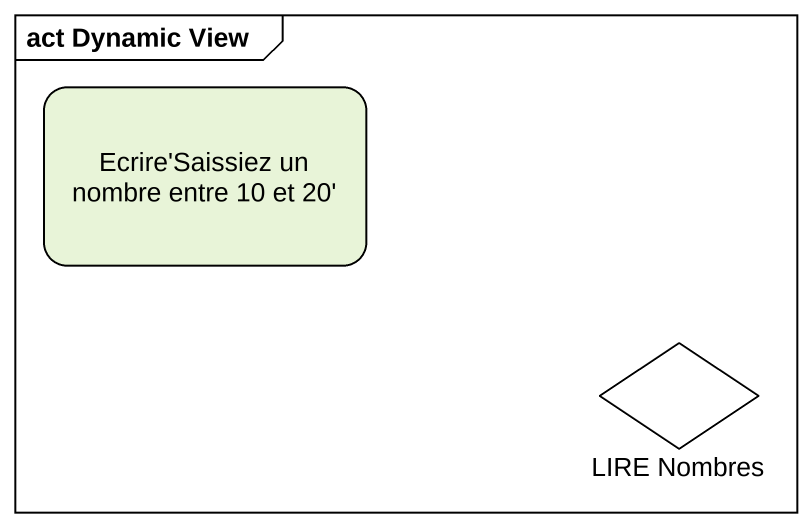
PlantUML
@startuml
mainframe act Dynamic View
hide empty description
state "Ecrire'Saissiez un nombre entre 10 et 20'" as Ecrire_Saissiez_un_nombre
state "LIRE Nombres" as LIRE_Nombres <<choice>>
@enduml
